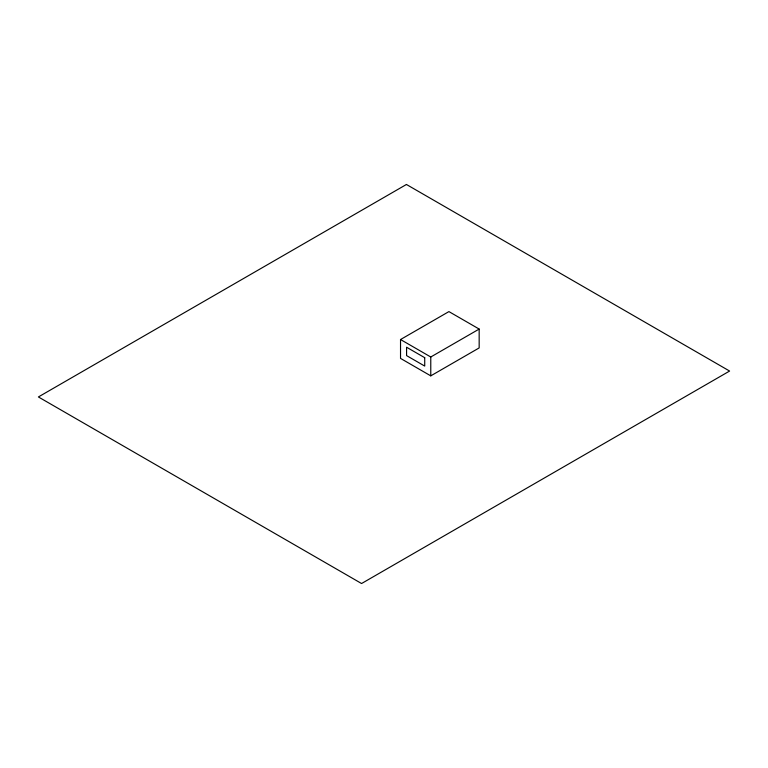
<?xml version="1.0" encoding="UTF-8"?>
<svg xmlns="http://www.w3.org/2000/svg" width="768" height="768" viewBox="0 0 768 768"><rect width="100%" height="100%" fill="white"/><g stroke="black" fill="none" stroke-linecap="round" stroke-linejoin="round"><path stroke-width="1.15" d="M400.531 339.533L448.925 311.597L479.165 329.059L479.165 347.923L430.771 375.859L400.531 358.397L400.531 339.533L430.771 356.995L479.165 329.059M430.771 356.995L430.771 375.859M406.435 184.474L38.4 396.95L361.565 583.526L729.6 371.05L406.435 184.474M424.723 357.696L406.579 347.222L406.579 355.603L424.723 366.077L424.723 357.696"/></g></svg>
